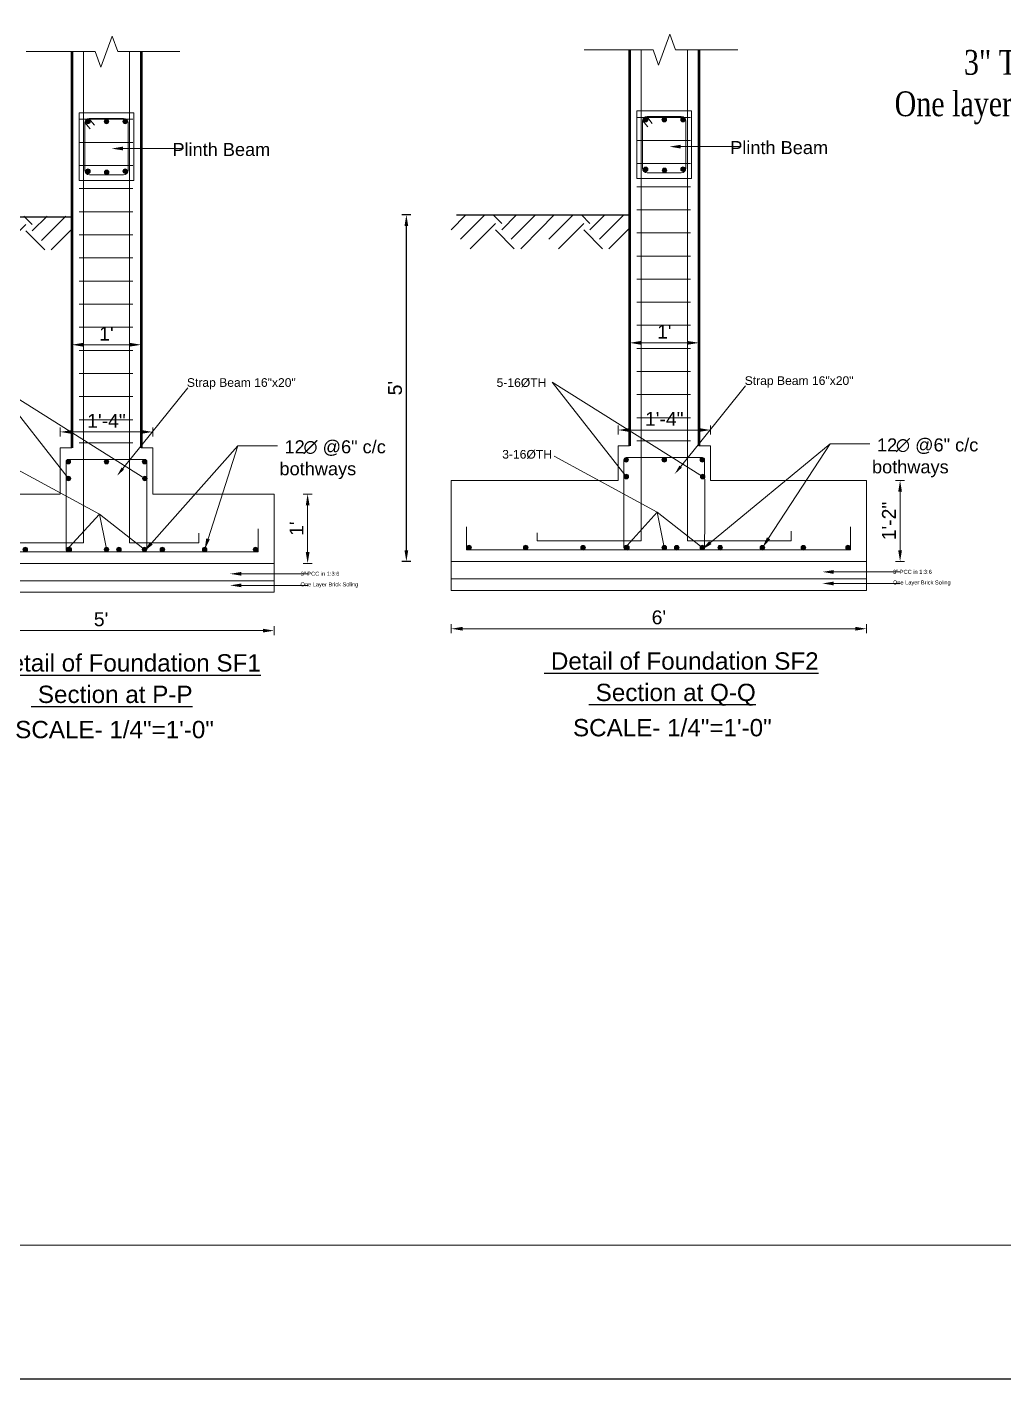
# Model space of a CAD drawing. Header units: inches. Extents: x 10143 to 33197, y -150 to 3760.
# Drawn here: x 11388.7 to 11727, y -150.4 to 317.6 of the extents above; entities that cross this region are included whole.
import ezdxf
from ezdxf.enums import TextEntityAlignment as Align

# ---------------------------------------------------------------- set-up
doc = ezdxf.new("R2010")
doc.units = ezdxf.units.IN
doc.header["$LTSCALE"] = 0.5
doc.header["$MEASUREMENT"] = 0
for name, color, linetype, lineweight in [('BEAM LINE', 4, 'Continuous', 9), ('break line', 1, 'Continuous', 15), ('COLUMN', 8, 'Continuous', 50), ('D-DIM', 50, 'Continuous', 18), ('dimline', 3, 'Continuous', 15), ('DIMSTR', 5, 'Continuous', 13), ('ELE1', 3, 'Continuous', 9), ('hatch', 9, 'Continuous', 0), ('MAINREINF', 1, 'Continuous', 18), ('RCC LINE', 200, 'Continuous', 18), ('rebAar', 3, 'Continuous', 20), ('rebar', 140, 'Continuous', 13), ('STIRRUPS', 14, 'Continuous', 18), ('TEX', 210, 'Continuous', 25), ('TEXT', 220, 'Continuous', 9)]:
    doc.layers.add(name, color=color, linetype=linetype, lineweight=lineweight)
doc.layers.add('DIMENSION', color=5, linetype='Continuous')
doc.styles.add('1.8 str', font='times.ttf', dxfattribs={"width": 0.8, "height": 6})
doc.styles.get("Standard").update_dxf_attribs({"font": 'arial.ttf'})

# ---------------------------------------------------------------- blocks, each defined once
blk = doc.blocks.new('dfg')
at = {"layer": 'TEXT', "ltscale": 10, "insert": (340454.55, 283718.74), "char_height": 8.6, "attachment_point": 3, "style": '1.8 str'}
blk.add_mtext('3" Thick PCC (1:2:4)\\POne layer flat Brick-Soling', dxfattribs=at)
blk = doc.blocks.new('UIGI')
at = {"layer": 'MAINREINF'}
h = blk.add_hatch(color=256, dxfattribs=at)
h.dxf.hatch_style = 1
h.paths.add_polyline_path([(80460.13, -2664.63, 1), (80459.33, -2664.63, 1)])
h = blk.add_hatch(color=256, dxfattribs=at)
h.dxf.hatch_style = 1
h.paths.add_polyline_path([(80469.95, -2664.63, 1), (80469.15, -2664.63, 1)])
h = blk.add_hatch(color=256, dxfattribs=at)
h.dxf.hatch_style = 1
h.paths.add_polyline_path([(80479.87, -2664.65, 1), (80479.07, -2664.65, 1)])
h = blk.add_hatch(color=256, dxfattribs=at)
h.dxf.hatch_style = 1
h.paths.add_polyline_path([(80487.48, -2664.65, 1), (80486.68, -2664.65, 1)])
h = blk.add_hatch(color=256, dxfattribs=at)
h.dxf.hatch_style = 1
h.paths.add_polyline_path([(80496.09, -2664.65, 1), (80495.29, -2664.65, 1)])
h = blk.add_hatch(color=256, dxfattribs=at)
h.dxf.hatch_style = 1
h.paths.add_polyline_path([(80503.61, -2664.65, 1), (80502.81, -2664.65, 1)])
h = blk.add_hatch(color=256, dxfattribs=at)
h.dxf.hatch_style = 1
h.paths.add_polyline_path([(80510.93, -2664.65, 1), (80510.13, -2664.65, 1)])
h = blk.add_hatch(color=256, dxfattribs=at)
h.dxf.hatch_style = 1
h.paths.add_polyline_path([(80518.02, -2664.65, 1), (80517.22, -2664.65, 1)])
h = blk.add_hatch(color=256, dxfattribs=at)
h.dxf.hatch_style = 1
h.paths.add_polyline_path([(80525.74, -2664.63, 1), (80524.94, -2664.63, 1)])
at = {"layer": 'rebar'}
h = blk.add_hatch(color=256, dxfattribs=at)
edge = h.paths.add_edge_path()
edge.add_arc((80490.32, -2590.57), 0.394, 0, 360)
h = blk.add_hatch(color=256, dxfattribs=at)
edge = h.paths.add_edge_path()
edge.add_arc((80493.53, -2590.57), 0.394, 0, 360)
h = blk.add_hatch(color=256, dxfattribs=at)
edge = h.paths.add_edge_path()
edge.add_arc((80496.77, -2590.55), 0.394, 0, 360)
h = blk.add_hatch(color=256, dxfattribs=at)
edge = h.paths.add_edge_path()
edge.add_arc((80490.32, -2599.16), 0.394, 0, 360)
h = blk.add_hatch(color=256, dxfattribs=at)
edge = h.paths.add_edge_path()
edge.add_arc((80493.57, -2599.34), 0.394, 0, 360)
h = blk.add_hatch(color=256, dxfattribs=at)
edge = h.paths.add_edge_path()
edge.add_arc((80496.77, -2599.14), 0.394, 0, 360)
h = blk.add_hatch(color=256, dxfattribs=at)
edge = h.paths.add_edge_path()
edge.add_arc((80486.93, -2649.43), 0.394, 0, 360)
h = blk.add_hatch(color=256, dxfattribs=at)
edge = h.paths.add_edge_path()
edge.add_arc((80493.53, -2649.43), 0.394, 0, 360)
h = blk.add_hatch(color=256, dxfattribs=at)
edge = h.paths.add_edge_path()
edge.add_arc((80500.13, -2649.43), 0.394, 0, 360)
h = blk.add_hatch(color=256, dxfattribs=at)
edge = h.paths.add_edge_path()
edge.add_arc((80486.96, -2652.34), 0.394, 0, 360)
h = blk.add_hatch(color=256, dxfattribs=at)
edge = h.paths.add_edge_path()
edge.add_arc((80500.17, -2652.34), 0.394, 0, 360)
h = blk.add_hatch(color=256, dxfattribs=at)
edge = h.paths.add_edge_path()
edge.add_arc((80486.93, -2664.62), 0.394, 0, 360)
h = blk.add_hatch(color=256, dxfattribs=at)
edge = h.paths.add_edge_path()
edge.add_arc((80493.53, -2664.64), 0.394, 0, 360)
h = blk.add_hatch(color=256, dxfattribs=at)
edge = h.paths.add_edge_path()
edge.add_arc((80500.12, -2664.63), 0.394, 0, 360)
at = {"layer": 'BEAM LINE'}
for p, q in [((80488.8, -2589.03), (80488.8, -2600.75)), ((80488.8, -2589.03), (80498.25, -2589.03)), ((80498.25, -2589.03), (80498.25, -2600.75)), ((80488.8, -2600.75), (80498.25, -2600.75))]:
    blk.add_line(p, q, dxfattribs=at)
at = {"layer": 'break line', "ltscale": 0.25}
for p, q in [((80492.55, -2581.13), (80494.5, -2575.77)), ((80494.5, -2575.77), (80495.48, -2578.45)), ((80479.64, -2578.45), (80491.58, -2578.45)), ((80491.58, -2578.45), (80492.55, -2581.13)), ((80495.48, -2578.45), (80506.24, -2578.45))]:
    blk.add_line(p, q, dxfattribs=at)
at = {"layer": 'COLUMN'}
for p, q in [((80487.53, -2578.45), (80487.53, -2647.03)), ((80499.53, -2578.45), (80499.53, -2647.03))]:
    blk.add_line(p, q, dxfattribs=at)
at = {"layer": 'DIMENSION', "transparency": 16777216}
for p, q in [((80449.66, -2607.03), (80448.09, -2607.03)), ((80448.88, -2665.09), (80448.88, -2608.97)), ((80449.66, -2667.03), (80448.09, -2667.03))]:
    blk.add_line(p, q, dxfattribs=at)
at = {"layer": 'DIMENSION'}
for p, q in [((80456.63, -2609.61), (80459.19, -2607.04)), ((80457.53, -2607.03), (80487.53, -2607.03)), ((80458.27, -2611.25), (80462.48, -2607.04)), ((80459.91, -2612.89), (80464.29, -2608.51)), ((80465.38, -2608.51), (80463.91, -2607.04)), ((80465.38, -2609.61), (80467.95, -2607.04)), ((80467.03, -2611.25), (80471.23, -2607.04)), ((80471.92, -2609.61), (80474.48, -2607.04)), ((80473.56, -2611.25), (80477.77, -2607.04)), ((80475.2, -2612.89), (80479.58, -2608.51)), ((80480.67, -2608.51), (80479.2, -2607.04)), ((80480.67, -2609.61), (80483.24, -2607.04)), ((80482.31, -2611.25), (80486.52, -2607.04)), ((80467.57, -2612.89), (80464.29, -2609.61)), ((80468.67, -2612.89), (80472.24, -2609.32)), ((80482.86, -2612.89), (80479.58, -2609.61)), ((80483.96, -2612.89), (80487.53, -2609.32))]:
    blk.add_line(p, q, dxfattribs=at)
at = {"layer": 'DIMENSION', "transparency": 16777216}
for points in [[(80448.55, -2608.97), (80449.2, -2608.97), (80448.88, -2607.03)], [(80448.55, -2665.09), (80449.2, -2665.09), (80448.88, -2667.03)]]:
    blk.add_solid(points, dxfattribs=at)
at = {"layer": 'DIMSTR', "transparency": 16777216}
for p, q in [((80487.53, -2628.4), (80487.53, -2629.98)), ((80489.47, -2629.19), (80497.59, -2629.19)), ((80499.53, -2628.4), (80499.53, -2629.98)), ((80485.53, -2645.07), (80485.53, -2643.49)), ((80487.47, -2644.28), (80499.59, -2644.28)), ((80501.53, -2645.07), (80501.53, -2643.49)), ((80533.58, -2653.03), (80535.15, -2653.03)), ((80534.36, -2665.09), (80534.36, -2654.97)), ((80533.58, -2667.03), (80535.15, -2667.03)), ((80456.66, -2677.89), (80456.66, -2679.47)), ((80458.6, -2678.68), (80526.61, -2678.68)), ((80528.55, -2677.89), (80528.55, -2679.47))]:
    blk.add_line(p, q, dxfattribs=at)
at = {"layer": 'DIMSTR'}
for p, q in [((80500.17, -2652.34), (80474.13, -2635.97)), ((80486.96, -2652.34), (80474.13, -2635.97)), ((80492.32, -2658.51), (80474.48, -2648.83)), ((80492.32, -2658.51), (80487.08, -2664.25)), ((80492.32, -2658.51), (80493.45, -2664.25)), ((80492.32, -2658.51), (80499.81, -2664.39))]:
    blk.add_line(p, q, dxfattribs=at)
for points in [[(80496.38, -2595.23), (80506.84, -2595.23)], [(80496.36, -2650.63), (80507.6, -2636.66)], [(80501.52, -2663.77), (80522.26, -2646.68), (80529.14, -2646.68)], [(80511.59, -2663.02), (80522.26, -2646.68)], [(80522.86, -2668.84), (80534.38, -2668.84)], [(80522.86, -2670.84), (80534.38, -2670.84)]]:
    blk.add_lwpolyline(points, dxfattribs=at)
for points in [[(80496.38, -2595.55), (80494.44, -2595.23), (80496.38, -2594.91)], [(80496.57, -2650.8), (80495.34, -2651.9), (80496.15, -2650.46)], [(80511.86, -2663.2), (80510.53, -2664.65), (80511.32, -2662.85)], [(80501.72, -2664.02), (80500.02, -2665.01), (80501.31, -2663.52)], [(80522.86, -2669.17), (80520.92, -2668.84), (80522.86, -2668.52)], [(80522.86, -2671.17), (80520.92, -2670.84), (80522.86, -2670.52)]]:
    blk.add_solid(points, dxfattribs=at)
at = {"layer": 'DIMSTR', "transparency": 16777216}
for points in [[(80489.47, -2628.87), (80489.47, -2629.51), (80487.53, -2629.19)], [(80497.59, -2628.87), (80497.59, -2629.51), (80499.53, -2629.19)], [(80487.47, -2643.96), (80487.47, -2644.6), (80485.53, -2644.28)], [(80499.59, -2643.96), (80499.59, -2644.6), (80501.53, -2644.28)], [(80534.04, -2654.97), (80534.69, -2654.97), (80534.36, -2653.03)], [(80534.04, -2665.09), (80534.69, -2665.09), (80534.36, -2667.03)], [(80458.6, -2678.35), (80458.6, -2679), (80456.66, -2678.68)], [(80526.61, -2678.35), (80526.61, -2679), (80528.55, -2678.68)]]:
    blk.add_solid(points, dxfattribs=at)
at = {"layer": 'hatch'}
for p, q in [((80456.66, -2667.03), (80456.66, -2672.03)), ((80528.55, -2667.03), (80528.55, -2672.03)), ((80456.66, -2670.03), (80528.55, -2670.03)), ((80456.66, -2672.03), (80528.55, -2672.03))]:
    blk.add_line(p, q, dxfattribs=at)
at = {"layer": 'MAINREINF'}
for centre in [(80459.73, -2664.63), (80469.55, -2664.63), (80479.47, -2664.65), (80487.08, -2664.65), (80495.69, -2664.65), (80503.21, -2664.65), (80510.53, -2664.65), (80517.62, -2664.65), (80525.34, -2664.63)]:
    blk.add_circle(centre, 0.4, dxfattribs=at)
at = {"layer": 'RCC LINE'}
for p, q in [((80485.53, -2653.03), (80485.53, -2647.03)), ((80485.53, -2647.03), (80487.53, -2647.03)), ((80499.53, -2647.03), (80501.53, -2647.03)), ((80501.53, -2653.03), (80501.53, -2647.03)), ((80456.66, -2653.03), (80456.66, -2667.03)), ((80456.66, -2653.03), (80485.53, -2653.03)), ((80501.53, -2653.03), (80528.55, -2653.03)), ((80528.55, -2653.03), (80528.55, -2667.03)), ((80456.66, -2667.03), (80528.55, -2667.03))]:
    blk.add_line(p, q, dxfattribs=at)
at = {"layer": 'rebAar'}
for p, q in [((80489.53, -2578.45), (80489.53, -2663.45)), ((80497.53, -2578.45), (80497.53, -2663.45)), ((80471.53, -2663.45), (80471.53, -2662.05)), ((80515.53, -2663.45), (80515.53, -2661.8)), ((80471.53, -2663.45), (80489.53, -2663.45)), ((80497.53, -2663.45), (80515.53, -2663.45))]:
    blk.add_line(p, q, dxfattribs=at)
at = {"layer": 'rebAar', "ltscale": 0.25}
for p, q in [((80490.5, -2590.02), (80491.45, -2591.21)), ((80490.57, -2590.02), (80496.48, -2590.02)), ((80489.79, -2590.7), (80490.69, -2591.83)), ((80489.79, -2590.8), (80489.79, -2598.98)), ((80497.27, -2590.8), (80497.27, -2598.98)), ((80490.57, -2599.76), (80496.48, -2599.76)), ((80486.53, -2656.03), (80486.53, -2649.43)), ((80486.93, -2649.03), (80500.13, -2649.03)), ((80500.53, -2656.03), (80500.52, -2649.43)), ((80486.53, -2654.03), (80486.53, -2664.62)), ((80500.53, -2660.03), (80500.53, -2654.03)), ((80500.53, -2660.03), (80500.52, -2664.63)), ((80486.93, -2665.02), (80500.12, -2665.02))]:
    blk.add_line(p, q, dxfattribs=at)
for centre, start, end in [((80490.57, -2590.8), 90, 180), ((80496.48, -2590.8), 0, 90), ((80490.57, -2598.98), 180, 270), ((80496.48, -2598.98), 270, 0)]:
    blk.add_arc(centre, 0.787, start, end, dxfattribs=at)
at = {"layer": 'rebar'}
for p, q in [((80459.3, -2661.03), (80459.3, -2665.03)), ((80525.8, -2661.03), (80525.8, -2665.03)), ((80459.3, -2665.03), (80525.8, -2665.03))]:
    blk.add_line(p, q, dxfattribs=at)
for centre in [(80490.32, -2590.57), (80493.53, -2590.57), (80496.77, -2590.55), (80490.32, -2599.16), (80493.57, -2599.34), (80496.77, -2599.14), (80486.93, -2649.43), (80493.53, -2649.43), (80500.13, -2649.43), (80486.96, -2652.34), (80500.17, -2652.34), (80486.93, -2664.62), (80493.53, -2664.64), (80500.12, -2664.63)]:
    blk.add_circle(centre, 0.394, dxfattribs=at)
at = {"layer": 'STIRRUPS', "ltscale": 0.25}
for p, q in [((80488.8, -2590.16), (80498.1, -2590.16)), ((80488.8, -2594.16), (80498.1, -2594.16)), ((80488.8, -2598.16), (80498.1, -2598.16)), ((80488.8, -2602.16), (80498.1, -2602.16)), ((80488.8, -2606.16), (80498.1, -2606.16)), ((80488.8, -2610.16), (80498.1, -2610.16)), ((80488.8, -2614.16), (80498.1, -2614.16)), ((80488.8, -2618.16), (80498.1, -2618.16)), ((80488.8, -2622.16), (80498.1, -2622.16)), ((80488.8, -2626.16), (80498.1, -2626.16)), ((80488.8, -2630.16), (80498.1, -2630.16)), ((80488.8, -2634.16), (80498.1, -2634.16)), ((80488.8, -2638.16), (80498.1, -2638.16)), ((80488.8, -2642.16), (80498.1, -2642.16)), ((80488.8, -2646.16), (80498.1, -2646.16))]:
    blk.add_line(p, q, dxfattribs=at)
at = {"layer": 'DIMENSION', "color": 1, "transparency": 16777216, "insert": (80446.92, -2637.03), "char_height": 2.4, "attachment_point": 5, "rotation": 90}
blk.add_mtext("\\A1;5'", dxfattribs=at)
at = {"layer": 'DIMSTR', "color": 1, "transparency": 16777216, "char_height": 2.4, "attachment_point": 5}
for s, insert in [("\\A1;1'", (80493.53, -2627.26)), ('\\A1;1\'-4"', (80493.53, -2642.35)), ("\\A1;6'", (80492.6, -2676.72))]:
    blk.add_mtext(s, dxfattribs=dict(at, insert=insert))
at = {"layer": 'DIMSTR', "color": 1, "transparency": 16777216, "insert": (80532.43, -2660.03), "char_height": 2.4, "attachment_point": 5, "rotation": 90}
blk.add_mtext('\\A1;1\'-2"', dxfattribs=at)
at = {"layer": 'TEX'}
for s, height, p in [('Plinth Beam', 2.25, (80513.42, -2595.35)), ('5-16ØTH', 1.5, (80468.81, -2636.07)), ('3-16ØTH', 1.5, (80469.78, -2648.48)), ('SCALE- 1/4"=1\'-0"', 3, (80494.93, -2695.74))]:
    blk.add_text(s, height=height, dxfattribs=at).set_placement(p, align=Align.MIDDLE)
for s, height, p in [('Strap Beam 16"x20"', 1.5, (80507.46, -2636.48)), (' 12', 2.25, (80529.49, -2647.98)), ('∅', 2.25, (80533.64, -2647.98)), (' @6" c/c', 2.25, (80536.09, -2647.98)), ('bothways', 2.25, (80529.5, -2651.78)), ('%%U Detail of Foundation SF2', 3, (80472.74, -2685.76)), ('%%U Section at Q-Q', 3, (80480.49, -2691.2))]:
    blk.add_text(s, height=height, dxfattribs=at).set_placement(p)
at = {"layer": 'TEX', "color": 7}
for s, p in [('3" PCC in 1:3:6', (80533.15, -2669.18)), ('One Layer Brick Soling', (80533.12, -2671.02))]:
    blk.add_text(s, height=0.7, dxfattribs=at).set_placement(p)
blk = doc.blocks.new('IFIY')
at = {"layer": 'MAINREINF'}
h = blk.add_hatch(color=256, dxfattribs=at)
h.dxf.hatch_style = 1
h.paths.add_polyline_path([(80352.45, -2657.53, 1), (80351.65, -2657.53, 1)])
h = blk.add_hatch(color=256, dxfattribs=at)
h.dxf.hatch_style = 1
h.paths.add_polyline_path([(80358.52, -2657.53, 1), (80357.72, -2657.53, 1)])
h = blk.add_hatch(color=256, dxfattribs=at)
h.dxf.hatch_style = 1
h.paths.add_polyline_path([(80366.19, -2657.55, 1), (80365.39, -2657.55, 1)])
h = blk.add_hatch(color=256, dxfattribs=at)
h.dxf.hatch_style = 1
h.paths.add_polyline_path([(80373.8, -2657.55, 1), (80373, -2657.55, 1)])
h = blk.add_hatch(color=256, dxfattribs=at)
h.dxf.hatch_style = 1
h.paths.add_polyline_path([(80382.41, -2657.55, 1), (80381.61, -2657.55, 1)])
h = blk.add_hatch(color=256, dxfattribs=at)
h.dxf.hatch_style = 1
h.paths.add_polyline_path([(80389.93, -2657.55, 1), (80389.13, -2657.55, 1)])
h = blk.add_hatch(color=256, dxfattribs=at)
h.dxf.hatch_style = 1
h.paths.add_polyline_path([(80397.25, -2657.55, 1), (80396.45, -2657.55, 1)])
h = blk.add_hatch(color=256, dxfattribs=at)
h.dxf.hatch_style = 1
h.paths.add_polyline_path([(80406.06, -2657.53, 1), (80405.26, -2657.53, 1)])
at = {"layer": 'rebar'}
h = blk.add_hatch(color=256, dxfattribs=at)
edge = h.paths.add_edge_path()
edge.add_arc((80376.64, -2583.46), 0.394, 0, 360)
h = blk.add_hatch(color=256, dxfattribs=at)
edge = h.paths.add_edge_path()
edge.add_arc((80379.85, -2583.46), 0.394, 0, 360)
h = blk.add_hatch(color=256, dxfattribs=at)
edge = h.paths.add_edge_path()
edge.add_arc((80383.09, -2583.45), 0.394, 0, 360)
h = blk.add_hatch(color=256, dxfattribs=at)
edge = h.paths.add_edge_path()
edge.add_arc((80376.64, -2592.06), 0.394, 0, 360)
h = blk.add_hatch(color=256, dxfattribs=at)
edge = h.paths.add_edge_path()
edge.add_arc((80379.88, -2592.24), 0.394, 0, 360)
h = blk.add_hatch(color=256, dxfattribs=at)
edge = h.paths.add_edge_path()
edge.add_arc((80383.09, -2592.04), 0.394, 0, 360)
h = blk.add_hatch(color=256, dxfattribs=at)
edge = h.paths.add_edge_path()
edge.add_arc((80373.24, -2642.33), 0.394, 0, 360)
h = blk.add_hatch(color=256, dxfattribs=at)
edge = h.paths.add_edge_path()
edge.add_arc((80379.85, -2642.32), 0.394, 0, 360)
h = blk.add_hatch(color=256, dxfattribs=at)
edge = h.paths.add_edge_path()
edge.add_arc((80386.45, -2642.33), 0.394, 0, 360)
h = blk.add_hatch(color=256, dxfattribs=at)
edge = h.paths.add_edge_path()
edge.add_arc((80373.28, -2645.24), 0.394, 0, 360)
h = blk.add_hatch(color=256, dxfattribs=at)
edge = h.paths.add_edge_path()
edge.add_arc((80386.49, -2645.24), 0.394, 0, 360)
h = blk.add_hatch(color=256, dxfattribs=at)
edge = h.paths.add_edge_path()
edge.add_arc((80373.25, -2657.52), 0.394, 0, 360)
h = blk.add_hatch(color=256, dxfattribs=at)
edge = h.paths.add_edge_path()
edge.add_arc((80379.85, -2657.54), 0.394, 0, 360)
h = blk.add_hatch(color=256, dxfattribs=at)
edge = h.paths.add_edge_path()
edge.add_arc((80386.44, -2657.53), 0.394, 0, 360)
at = {"layer": 'BEAM LINE'}
for p, q in [((80375.12, -2581.93), (80375.12, -2593.65)), ((80375.12, -2581.93), (80384.57, -2581.93)), ((80384.57, -2581.93), (80384.57, -2593.65)), ((80375.12, -2593.65), (80384.57, -2593.65))]:
    blk.add_line(p, q, dxfattribs=at)
at = {"layer": 'break line', "ltscale": 0.25}
for p, q in [((80378.87, -2574.03), (80380.82, -2568.67)), ((80380.82, -2568.67), (80381.8, -2571.35)), ((80365.96, -2571.35), (80377.9, -2571.35)), ((80377.9, -2571.35), (80378.87, -2574.03)), ((80381.8, -2571.35), (80392.56, -2571.35))]:
    blk.add_line(p, q, dxfattribs=at)
at = {"layer": 'COLUMN'}
for p, q in [((80373.85, -2571.35), (80373.85, -2639.93)), ((80385.85, -2571.35), (80385.85, -2639.93))]:
    blk.add_line(p, q, dxfattribs=at)
at = {"layer": 'DIMENSION'}
for p, q in [((80349.48, -2602.39), (80352.05, -2599.82)), ((80351.12, -2604.03), (80355.33, -2599.82)), ((80358.24, -2601.3), (80356.76, -2599.82)), ((80358.24, -2602.39), (80360.8, -2599.82)), ((80359.88, -2604.03), (80364.09, -2599.82)), ((80366.99, -2601.3), (80365.52, -2599.82)), ((80366.99, -2602.39), (80369.56, -2599.82)), ((80368.63, -2604.03), (80372.84, -2599.82)), ((80349.85, -2599.93), (80373.85, -2599.93)), ((80352.76, -2605.67), (80357.14, -2601.3)), ((80361.52, -2605.67), (80365.9, -2601.3)), ((80370.28, -2605.67), (80373.85, -2602.1)), ((80360.43, -2605.67), (80357.14, -2602.39)), ((80369.18, -2605.67), (80365.9, -2602.39))]:
    blk.add_line(p, q, dxfattribs=at)
at = {"layer": 'DIMENSION', "transparency": 16777216}
for p, q in [((80341.98, -2599.93), (80340.41, -2599.93)), ((80341.19, -2657.99), (80341.19, -2601.87)), ((80341.98, -2659.93), (80340.41, -2659.93))]:
    blk.add_line(p, q, dxfattribs=at)
for points in [[(80340.87, -2601.87), (80341.52, -2601.87), (80341.19, -2599.93)], [(80340.87, -2657.99), (80341.52, -2657.99), (80341.19, -2659.93)]]:
    blk.add_solid(points, dxfattribs=at)
at = {"layer": 'DIMSTR', "transparency": 16777216}
for p, q in [((80373.85, -2621.3), (80373.85, -2622.88)), ((80375.79, -2622.09), (80383.91, -2622.09)), ((80385.85, -2621.3), (80385.85, -2622.88)), ((80371.85, -2637.97), (80371.85, -2636.39)), ((80373.79, -2637.18), (80385.91, -2637.18)), ((80387.85, -2637.97), (80387.85, -2636.39)), ((80413.9, -2647.93), (80415.47, -2647.93)), ((80414.68, -2657.99), (80414.68, -2649.87)), ((80413.9, -2659.93), (80415.47, -2659.93)), ((80348.98, -2670.79), (80348.98, -2672.36)), ((80350.92, -2671.58), (80406.93, -2671.58)), ((80408.87, -2670.79), (80408.87, -2672.36))]:
    blk.add_line(p, q, dxfattribs=at)
at = {"layer": 'DIMSTR'}
for p, q in [((80386.49, -2645.24), (80360.45, -2628.87)), ((80373.28, -2645.24), (80360.45, -2628.87)), ((80378.63, -2651.41), (80360.8, -2641.73)), ((80378.63, -2651.41), (80373.4, -2657.15)), ((80378.63, -2651.41), (80379.77, -2657.15)), ((80378.63, -2651.41), (80386.13, -2657.29))]:
    blk.add_line(p, q, dxfattribs=at)
for points in [[(80382.7, -2588.13), (80393.16, -2588.13)], [(80382.68, -2643.53), (80393.92, -2629.56)], [(80387.63, -2656.45), (80402.58, -2639.58), (80409.46, -2639.58)], [(80397.44, -2655.7), (80402.58, -2639.58)], [(80403.18, -2661.74), (80414.7, -2661.74)], [(80403.18, -2663.74), (80414.7, -2663.74)]]:
    blk.add_lwpolyline(points, dxfattribs=at)
for points in [[(80382.7, -2588.45), (80380.76, -2588.13), (80382.7, -2587.8)], [(80382.89, -2643.7), (80381.66, -2644.8), (80382.47, -2643.36)], [(80397.75, -2655.8), (80396.85, -2657.55), (80397.13, -2655.6)], [(80387.87, -2656.67), (80386.34, -2657.9), (80387.38, -2656.24)], [(80403.18, -2662.06), (80401.24, -2661.74), (80403.18, -2661.42)], [(80403.18, -2664.06), (80401.24, -2663.74), (80403.18, -2663.42)]]:
    blk.add_solid(points, dxfattribs=at)
at = {"layer": 'DIMSTR', "transparency": 16777216}
for points in [[(80375.79, -2621.77), (80375.79, -2622.41), (80373.85, -2622.09)], [(80383.91, -2621.77), (80383.91, -2622.41), (80385.85, -2622.09)], [(80373.79, -2636.86), (80373.79, -2637.5), (80371.85, -2637.18)], [(80385.91, -2636.86), (80385.91, -2637.5), (80387.85, -2637.18)], [(80414.36, -2649.87), (80415.01, -2649.87), (80414.68, -2647.93)], [(80414.36, -2657.99), (80415.01, -2657.99), (80414.68, -2659.93)], [(80350.92, -2671.25), (80350.92, -2671.9), (80348.98, -2671.58)], [(80406.93, -2671.25), (80406.93, -2671.9), (80408.87, -2671.58)]]:
    blk.add_solid(points, dxfattribs=at)
at = {"layer": 'hatch'}
for p, q in [((80348.98, -2659.93), (80348.98, -2664.93)), ((80408.87, -2659.93), (80408.87, -2664.93)), ((80348.98, -2662.93), (80408.87, -2662.93)), ((80348.98, -2664.93), (80408.87, -2664.93))]:
    blk.add_line(p, q, dxfattribs=at)
at = {"layer": 'MAINREINF'}
for centre in [(80352.05, -2657.53), (80358.12, -2657.53), (80365.79, -2657.55), (80373.4, -2657.55), (80382.01, -2657.55), (80389.53, -2657.55), (80396.85, -2657.55), (80405.66, -2657.53)]:
    blk.add_circle(centre, 0.4, dxfattribs=at)
at = {"layer": 'RCC LINE'}
for p, q in [((80371.85, -2647.93), (80371.85, -2639.93)), ((80371.85, -2639.93), (80373.85, -2639.93)), ((80385.85, -2639.93), (80387.85, -2639.93)), ((80387.85, -2647.93), (80387.85, -2639.93)), ((80348.98, -2647.93), (80348.98, -2659.93)), ((80348.98, -2647.93), (80371.85, -2647.93)), ((80387.85, -2647.93), (80408.87, -2647.93)), ((80408.87, -2647.93), (80408.87, -2659.93)), ((80348.98, -2659.93), (80408.87, -2659.93))]:
    blk.add_line(p, q, dxfattribs=at)
at = {"layer": 'rebAar'}
for p, q in [((80375.85, -2571.35), (80375.85, -2656.35)), ((80383.85, -2571.35), (80383.85, -2656.35)), ((80363.85, -2656.35), (80363.85, -2654.94)), ((80395.85, -2656.35), (80395.85, -2654.7)), ((80363.85, -2656.35), (80375.85, -2656.35)), ((80383.85, -2656.35), (80395.85, -2656.35))]:
    blk.add_line(p, q, dxfattribs=at)
at = {"layer": 'rebAar', "ltscale": 0.25}
for p, q in [((80376.82, -2582.92), (80377.77, -2584.11)), ((80376.89, -2582.92), (80382.8, -2582.92)), ((80376.1, -2583.7), (80376.1, -2591.88)), ((80376.11, -2583.6), (80377.01, -2584.72)), ((80383.59, -2583.7), (80383.59, -2591.88)), ((80376.89, -2592.66), (80382.8, -2592.66)), ((80373.24, -2641.93), (80386.45, -2641.93)), ((80372.85, -2648.93), (80372.85, -2642.33)), ((80386.85, -2648.93), (80386.84, -2642.33)), ((80372.85, -2646.93), (80372.85, -2657.52)), ((80386.85, -2652.93), (80386.85, -2646.93)), ((80386.85, -2652.93), (80386.84, -2657.53)), ((80373.25, -2657.92), (80386.44, -2657.92))]:
    blk.add_line(p, q, dxfattribs=at)
for centre, start, end in [((80376.89, -2583.7), 90, 180), ((80382.8, -2583.7), 0, 90), ((80376.89, -2591.88), 180, 270), ((80382.8, -2591.88), 270, 0)]:
    blk.add_arc(centre, 0.787, start, end, dxfattribs=at)
at = {"layer": 'rebar'}
for p, q in [((80351.62, -2653.93), (80351.62, -2657.93)), ((80406.12, -2653.93), (80406.12, -2657.93)), ((80351.62, -2657.93), (80406.12, -2657.93))]:
    blk.add_line(p, q, dxfattribs=at)
for centre in [(80376.64, -2583.46), (80379.85, -2583.46), (80383.09, -2583.45), (80376.64, -2592.06), (80379.88, -2592.24), (80383.09, -2592.04), (80373.24, -2642.33), (80379.85, -2642.32), (80386.45, -2642.33), (80373.28, -2645.24), (80386.49, -2645.24), (80373.25, -2657.52), (80379.85, -2657.54), (80386.44, -2657.53)]:
    blk.add_circle(centre, 0.394, dxfattribs=at)
at = {"layer": 'STIRRUPS', "ltscale": 0.25}
for p, q in [((80375.12, -2583.06), (80384.42, -2583.06)), ((80375.12, -2587.06), (80384.42, -2587.06)), ((80375.12, -2591.06), (80384.42, -2591.06)), ((80375.12, -2595.06), (80384.42, -2595.06)), ((80375.12, -2599.06), (80384.42, -2599.06)), ((80375.12, -2603.06), (80384.42, -2603.06)), ((80375.12, -2607.06), (80384.42, -2607.06)), ((80375.12, -2611.06), (80384.42, -2611.06)), ((80375.12, -2615.06), (80384.42, -2615.06)), ((80375.12, -2619.06), (80384.42, -2619.06)), ((80375.12, -2623.06), (80384.42, -2623.06)), ((80375.12, -2627.06), (80384.42, -2627.06)), ((80375.12, -2631.06), (80384.42, -2631.06)), ((80375.12, -2635.06), (80384.42, -2635.06)), ((80375.12, -2639.06), (80384.42, -2639.06))]:
    blk.add_line(p, q, dxfattribs=at)
at = {"layer": 'DIMENSION', "color": 1, "transparency": 16777216, "insert": (80339.24, -2629.93), "char_height": 2.4, "attachment_point": 5, "rotation": 90}
blk.add_mtext("\\A1;5'", dxfattribs=at)
at = {"layer": 'DIMSTR', "color": 1, "transparency": 16777216, "char_height": 2.4, "attachment_point": 5}
for s, insert in [("\\A1;1'", (80379.85, -2620.16)), ('\\A1;1\'-4"', (80379.85, -2635.25)), ("\\A1;5'", (80378.92, -2669.62))]:
    blk.add_mtext(s, dxfattribs=dict(at, insert=insert))
at = {"layer": 'DIMSTR', "color": 1, "transparency": 16777216, "insert": (80412.75, -2653.93), "char_height": 2.4, "attachment_point": 5, "rotation": 90}
blk.add_mtext("\\A1;1'", dxfattribs=at)
at = {"layer": 'TEX'}
for s, height, p in [('Plinth Beam', 2.25, (80399.74, -2588.25)), ('5-16ØTH', 1.5, (80354.71, -2628.96)), ('3-16ØTH', 1.5, (80355.68, -2641.38)), ('SCALE- 1/4"=1\'-0"', 3, (80381.25, -2688.64))]:
    blk.add_text(s, height=height, dxfattribs=at).set_placement(p, align=Align.MIDDLE)
for s, height, p in [('Strap Beam 16"x20"', 1.5, (80393.78, -2629.38)), (' 12', 2.25, (80409.81, -2640.88)), ('∅', 2.25, (80413.96, -2640.88)), (' @6" c/c', 2.25, (80416.4, -2640.88)), ('bothways', 2.25, (80409.81, -2644.68)), ('%%U Detail of Foundation SF1', 3, (80359.06, -2678.66)), ('%%U Section at P-P', 3, (80366.81, -2684.1))]:
    blk.add_text(s, height=height, dxfattribs=at).set_placement(p)
at = {"layer": 'TEX', "color": 7}
for s, p in [('3" PCC in 1:3:6', (80413.47, -2662.08)), ('One Layer Brick Soling', (80413.44, -2663.92))]:
    blk.add_text(s, height=0.7, dxfattribs=at).set_placement(p)

msp = doc.modelspace()

# ---------------------------------------------------------------- linework, layer by layer
at = {"layer": 'Defpoints'}
msp.add_lwpolyline([(13320.24, 2097.54), (10142.64, 2097.54), (10142.64, -150.43), (13320.24, -150.43)], close=True, dxfattribs=at)
at = {"layer": 'ELE1'}
msp.add_lwpolyline([(10188.96, 2051.22), (13273.92, 2051.22), (13273.92, -104.11), (10188.96, -104.11)], close=True, dxfattribs=at)

# ---------------------------------------------------------------- block references
at = {"layer": 'D-DIM', "xscale": 2, "yscale": 2, "zscale": 2}
for name, p in [('IFIY', (-149343.49, 5451.78)), ('UIGI', (-149377.69, 5466.64))]:
    msp.add_blockref(name, p, dxfattribs=at)
at = {"layer": 'dimline', "linetype": 'Continuous'}
msp.add_blockref('dfg', (-328652, -283409.08), dxfattribs=at)

doc.saveas('drawing.dxf')
